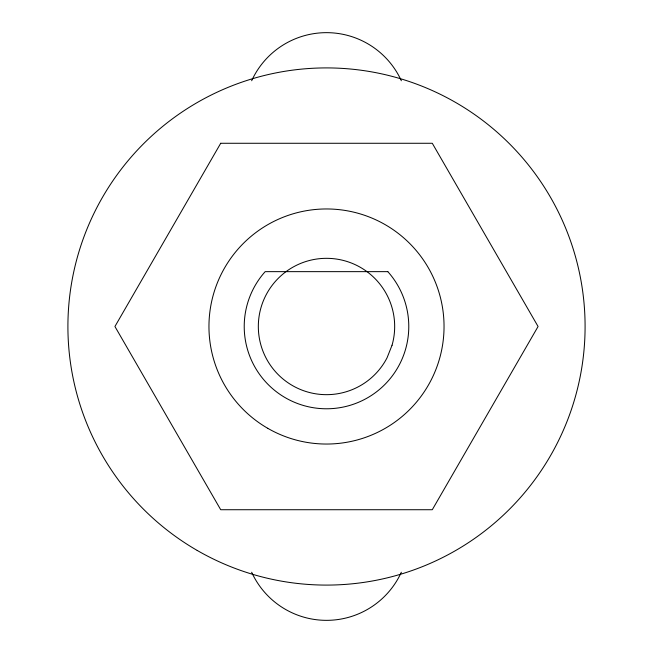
<?xml version="1.0" encoding="UTF-8"?>
<svg xmlns="http://www.w3.org/2000/svg" width="653" height="653" viewBox="0 0 653 653"><rect width="100%" height="100%" fill="white"/><g stroke="black" fill="none" stroke-linecap="round" stroke-linejoin="round"><path stroke-width="0.98" d="M251.658 80.752A82.278 82.278 0 0 1 401.342 80.752M401.342 572.248A82.278 82.278 0 0 1 251.658 572.248M392.045 345.249L387.058 357.803A68.173 68.173 0 0 1 271.664 367.002A68.173 68.173 0 0 1 314.379 259.412A68.173 68.173 0 0 1 392.045 345.249M220.714 143.276L114.928 326.5L220.714 509.724L432.286 509.724L538.072 326.5L432.286 143.276L220.714 143.276M387.825 271.648L265.175 271.648A82.278 82.278 0 0 0 269.411 385.752A82.278 82.278 0 0 0 383.589 385.752A82.278 82.278 0 0 0 387.825 271.648M197.206 550.446A258.588 258.588 0 0 0 585.088 326.5A258.588 258.588 0 0 0 197.206 102.554A258.588 258.588 0 0 0 197.206 550.446M267.73 428.295A117.54 117.54 0 0 0 444.04 326.5A117.54 117.54 0 0 0 267.73 224.705A117.54 117.54 0 0 0 267.73 428.295"/></g></svg>
